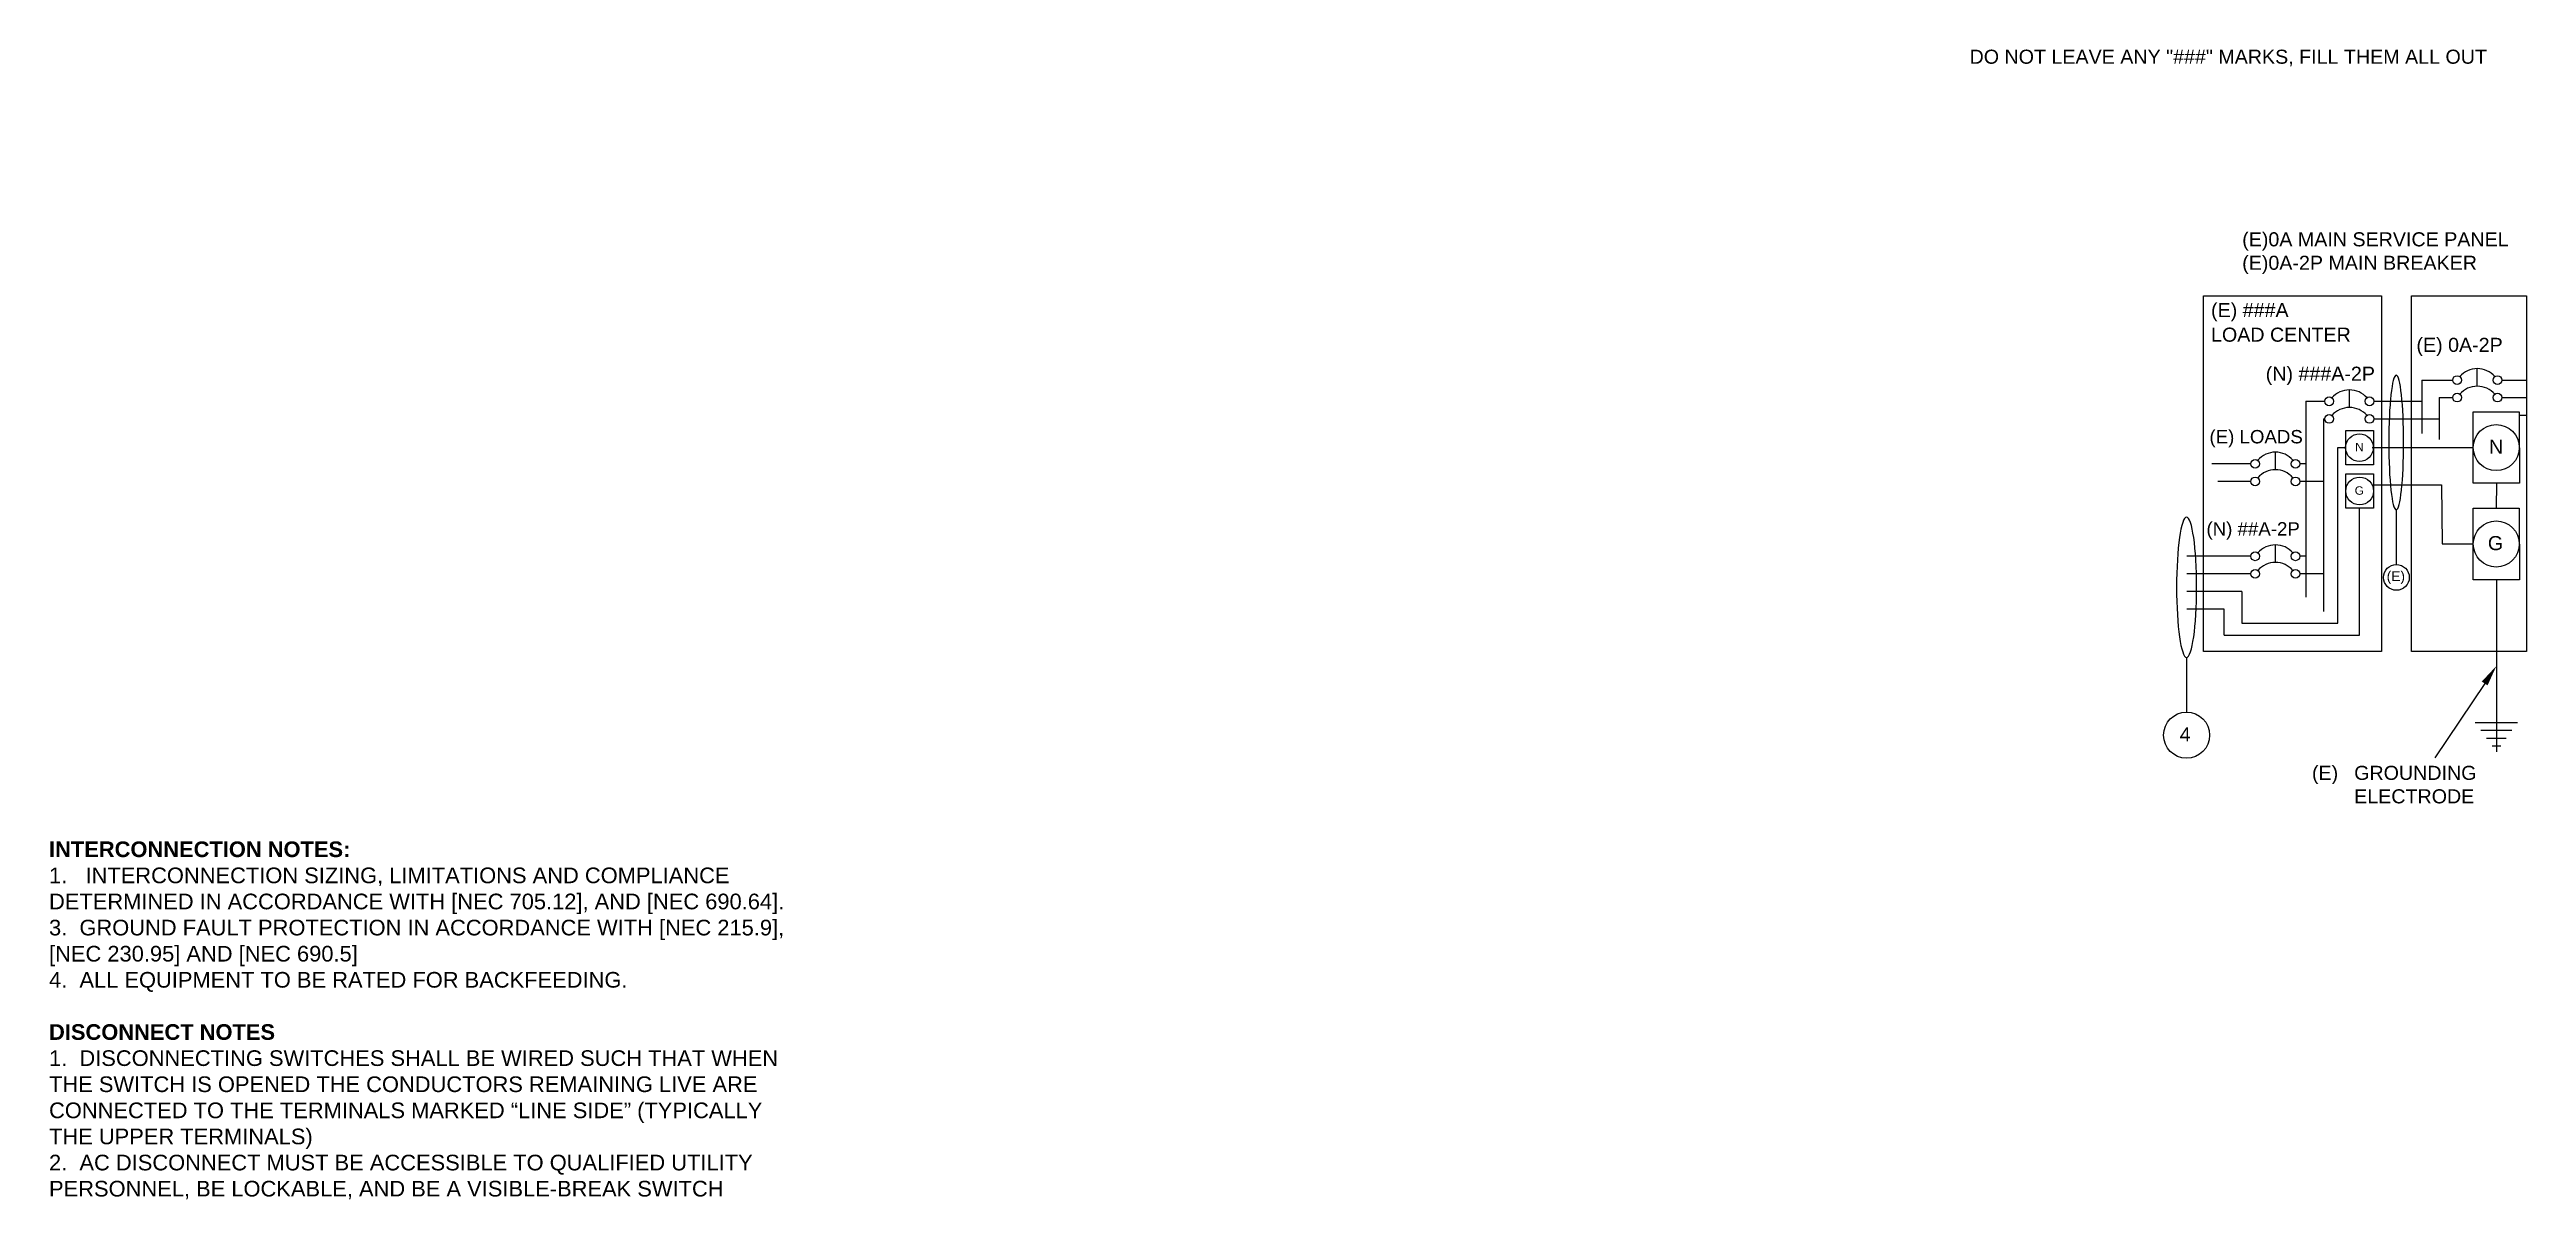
# Model space of a CAD drawing. Header units: inches. Extents: x -91 to 51, y -64 to 120.
# Drawn here: x -91.3 to 49.6, y -64.4 to 1 of the extents above; entities outside this region: 1.
import ezdxf
from ezdxf import colors
from ezdxf.entities.mleader import LeaderData, LeaderLine
from ezdxf.math import Vec2, Vec3

# ---------------------------------------------------------------- set-up
doc = ezdxf.new("R2010")
doc.units = ezdxf.units.IN
doc.header["$MEASUREMENT"] = 0
doc.layers.add('Ground', color=3, linetype='Continuous')
doc.layers.add('Hidden', color=1, linetype='Continuous', lineweight=25, plot=False)
doc.layers.add('wirecallout', color=4, linetype='Continuous', lineweight=25)
doc.styles.add('2 Inch', font='arial.ttf', dxfattribs={"height": 2})
doc.styles.get("Standard").update_dxf_attribs({"font": 'arial.ttf'})

# ---------------------------------------------------------------- blocks, each defined once
blk = doc.blocks.new('*T7')
at = {"color": 0, "linetype": 'ByBlock', "lineweight": -2, "transparency": 16777216}
for p, q in [((0, 0), (16.93, 0)), ((0, 0), (0, -8.06)), ((8.47, 0), (8.47, -8.06)), ((16.93, 0), (16.93, -8.06)), ((0, -2.7), (16.93, -2.7)), ((0, -5.38), (16.93, -5.38)), ((0, -8.06), (16.93, -8.06))]:
    blk.add_line(p, q, dxfattribs=at)
at = {"color": 0, "transparency": 16777216, "char_height": 1.1111, "width": 7.2667, "attachment_point": 7}
for s, insert in [('{\\fCalibri|b0|i0|c0;PV BREAK', (0.6, -2.1)), ('{\\fCalibri|b0|i0|c0;', (9.07, -2.1)), ('{\\fCalibri|b0|i0|c0;MAIN', (0.6, -4.78)), ('{\\fCalibri|b0|i0|c0;0', (9.07, -4.78)), ('{\\fCalibri|b0|i0|c0;BUS', (0.6, -7.46)), ('{\\fCalibri|b0|i0|c0;0', (9.07, -7.46))]:
    blk.add_mtext(s, dxfattribs=dict(at, insert=insert))

msp = doc.modelspace()

# ---------------------------------------------------------------- linework, layer by layer
for p, q in [((43.61, -17.79), (43.61, -20.82)), ((43.61, -17.79), (45.37, -17.79)), ((46.77, -18.13), (46.77, -17.13)), ((48.16, -17.79), (49.57, -17.79)), ((37.03, -19), (38.1, -19)), ((37.03, -19), (37.03, -30.14)), ((39.5, -19.35), (39.5, -18.35)), ((40.89, -19), (43.61, -19)), ((44.61, -18.79), (44.61, -21.17)), ((44.61, -18.79), (45.37, -18.79)), ((48.16, -18.79), (49.57, -18.79)), ((38.03, -20), (38.1, -20)), ((38.03, -20), (38.03, -30.94)), ((40.89, -20), (44.61, -20)), ((35.29, -22.89), (35.29, -21.89)), ((33.89, -22.55), (31.68, -22.55)), ((33.89, -23.55), (32.01, -23.55)), ((37.03, -22.55), (36.68, -22.55)), ((37.03, -23.55), (36.68, -23.55)), ((38.03, -23.55), (37.03, -23.55)), ((47.86, -23.66), (47.85, -25.08)), ((42.16, -25.17), (42.16, -28.28)), ((33.89, -27.81), (30.25, -27.81)), ((35.29, -28.16), (35.29, -27.16)), ((37.03, -27.81), (36.68, -27.81)), ((33.89, -28.81), (30.25, -28.81)), ((38.03, -28.81), (36.68, -28.81)), ((33.38, -29.81), (30.25, -29.81)), ((30.24, -33.56), (30.24, -36.67))]:
    msp.add_line(p, q)
for points in [[(41.32, -33.22), (31.2, -33.22), (31.2, -13.01), (41.32, -13.01)], [(49.57, -33.22), (43.03, -33.22), (43.03, -13.01), (49.57, -13.01)], [(46.54, -19.59), (49.16, -19.59), (49.17, -23.66), (46.54, -23.66)], [(39.29, -20.65), (40.86, -20.65), (40.86, -22.61), (39.29, -22.61)]]:
    msp.add_lwpolyline(points, close=True)
for points in [[(49.16, -19.79), (49.57, -19.79)], [(38.84, -25.08), (38.84, -21.63), (39.29, -21.63)], [(40.8, -21.63), (45.77, -21.63), (46.16, -21.63), (46.54, -21.63)], [(33.38, -29.81), (33.38, -31.61), (38.84, -31.61), (38.84, -25.08)]]:
    msp.add_lwpolyline(points)
for centre, radius in [((45.62, -17.79), 0.248), ((47.92, -17.79), 0.248), ((38.35, -19), 0.248), ((40.64, -19), 0.248), ((45.62, -18.79), 0.248), ((47.92, -18.79), 0.248), ((38.35, -20), 0.248), ((40.07, -21.63), 0.787), ((40.64, -20), 0.248), ((47.85, -21.63), 1.31), ((34.14, -22.55), 0.248), ((36.43, -22.55), 0.248), ((34.14, -23.55), 0.248), ((36.43, -23.55), 0.248), ((40.08, -24.1), 0.787), ((47.85, -27.11), 1.31), ((34.14, -27.81), 0.248), ((36.43, -27.81), 0.248), ((34.14, -28.81), 0.248), ((36.43, -28.81), 0.248), ((42.17, -29.01), 0.734), ((30.24, -37.98), 1.31)]:
    msp.add_circle(centre, radius)
for centre in [(46.77, -18.47), (46.77, -19.47), (39.5, -19.68), (39.5, -20.68), (35.29, -23.22), (35.29, -24.22), (35.29, -28.49), (35.29, -29.49)]:
    msp.add_arc(centre, 1.33, 41.2408, 138.7592)
at = {"layer": 'Ground'}
for p, q in [((47.86, -29.15), (47.86, -38.93)), ((32.38, -30.81), (30.25, -30.81))]:
    msp.add_line(p, q, dxfattribs=at)
for points in [[(39.3, -23.12), (40.87, -23.12), (40.87, -25.08), (39.3, -25.08)], [(46.54, -25.08), (49.16, -25.08), (49.17, -29.15), (46.54, -29.15)]]:
    msp.add_lwpolyline(points, close=True, dxfattribs=at)
for points in [[(40.87, -23.74), (44.73, -23.74), (44.77, -27.11), (46.54, -27.11)], [(32.38, -32.3), (40.08, -32.3), (40.08, -25.08)], [(32.38, -32.3), (32.38, -30.81)]]:
    msp.add_lwpolyline(points, dxfattribs=at)
at = {"layer": 'Ground', "lineweight": -3}
for points in [[(46.65, -37.25), (49.06, -37.25)], [(46.98, -37.7), (48.73, -37.7)], [(47.29, -38.14), (48.42, -38.14)], [(47.61, -38.59), (48.1, -38.59)]]:
    msp.add_lwpolyline(points, dxfattribs=at)
at = {"layer": 'wirecallout', "color": 7, "extrusion": (0, 0, -1)}
for centre, major_axis, ratio in [((42.16, -21.34), (0, 3.83), 0.110611), ((30.24, -29.57), (0, 3.99), 0.14309)]:
    msp.add_ellipse(centre, major_axis=major_axis, ratio=ratio, dxfattribs=at)

# ---------------------------------------------------------------- block references
msp.add_blockref('*T7', (33.79, 119.83))

# ---------------------------------------------------------------- texts
for s, height, p in [('(E) ###A ', 0.8, (31.63, -14.21)), ('LOAD CENTER', 0.8, (31.63, -15.61)), ('(E) 0A-2P', 0.8, (43.31, -16.19)), ('(N) ###A-2P', 0.8, (34.74, -17.83)), ('(E) LOADS', 0.76, (31.54, -21.39)), ('(N) ##A-2P', 0.76, (31.37, -26.63))]:
    msp.add_text(s, height=height).set_placement(p)
for s, width, gutter_width, heights, insert, char_height, attachment_point in [('\\pxql;(E)0A MAIN SERVICE PANEL\\P(E)0A-2P MAIN BREAKER', 20.0282, 1, [0], (53.43, -9.39), 0.8, 3), ('N', 9.384, 0.6, [0], (40.31, -21.36), 0.48, 3), ('N', 15.6401, 1, [0], (48.24, -21.18), 0.8, 3), ('G', 9.384, 0.6, [0], (40.32, -23.83), 0.48, 3), ('G', 15.6401, 1, [0], (48.24, -26.66), 0.8, 3), ('(E)', 10.948, 0.7, [0], (42.66, -28.66), 0.56, 3), ('4', 15.6401, 1, [0], (30.47, -37.53), 0.8, 3), ('\\pxi-3,l5,t5;(E)^IGROUNDING ELECTRODE ', 15.6401, 1, [0], (35.77, -39.72), 0.8, 1), ('{\\fArial|b1|i0|c0|p34;\\H0.58333x;\\P\\PINTERCONNECTION NOTES:\\P\\fArial|b0|i0|c0|p34;1.   INTERCONNECTION SIZING, LIMITATIONS AND COMPLIANCE DETERMINED IN ACCORDANCE WITH [NEC 705.12], AND [NEC 690.64].\\P3.  GROUND FAULT PROTECTION IN ACCORDANCE WITH [NEC 215.9], [NEC 230.95] AND [NEC 690.5]\\P4.  ALL EQUIPMENT TO BE RATED FOR BACKFEEDING.\\P\\P\\fArial|b1|i0|c0|p34;DISCONNECT NOTES\\P\\fArial|b0|i0|c0|p34;1.  DISCONNECTING SWITCHES SHALL BE WIRED SUCH THAT WHEN THE SWITCH IS OPENED THE CONDUCTORS REMAINING LIVE ARE CONNECTED TO THE TERMINALS MARKED “LINE SIDE” (TYPICALLY THE UPPER TERMINALS)\\P2.  AC DISCONNECT MUST BE ACCESSIBLE TO QUALIFIED UTILITY PERSONNEL, BE LOCKABLE, AND BE A VISIBLE-BREAK SWITCH}', 43.2084, 1.3, [47.35], (-91.31, -41.05), 1.52626, 1)]:
    msp.add_mtext_dynamic_manual_height_columns(s, width=width, gutter_width=gutter_width, heights=heights, dxfattribs=dict(insert=insert, char_height=char_height, attachment_point=attachment_point))
at = {"layer": 'Hidden', "insert": (17.9, 0.99), "char_height": 0.8, "attachment_point": 1}
msp.add_mtext_dynamic_manual_height_columns('DO NOT LEAVE ANY "###" MARKS, FILL THEM ALL OUT', width=31.9901, gutter_width=1, heights=[3.06], dxfattribs=at)

# ---------------------------------------------------------------- leaders
ml = msp.add_multileader_mtext('Standard')
ml.set_content('', color=256, style='2 Inch')
ml.set_leader_properties()
ml.build(insert=Vec2(0, 0))
ml.multileader.update_dxf_attribs({"has_dogleg": 0, "dogleg_length": 0, "arrow_head_size": 1.2})
ctx = ml.context
ctx.base_point, ctx.char_height, ctx.arrow_head_size, ctx.landing_gap_size, ctx.plane_origin = Vec3(44.33, -39.27), 1.2, 1.2, 0.009, Vec3(48.19, -34.51)
ctx.text_align_type, ctx.attachment_type = 2, 1
notes = []
notes.append((ctx, [(0, (1, 1, 0), (44.35, -39.27), (-1, 0), 0, [(0, [(47.86, -34.04)], 0, [])])]))
ctx.mtext.insert, ctx.mtext.alignment, ctx.mtext.flow_direction = Vec3(44.34, -38.67), 3, 5
for ctx, leaders in notes:
    for number, flags, end, landing, length, lines in leaders:
        leader = LeaderData()
        leader.index, (leader.has_last_leader_line, leader.has_dogleg_vector, leader.attachment_direction) = number, flags
        leader.last_leader_point, leader.dogleg_vector, leader.dogleg_length = Vec3(end), Vec3(landing), length
        for number, points, colour, breaks in lines:
            line = LeaderLine()
            line.index, line.vertices, line.color, line.breaks = number, Vec3.list(points), colors.encode_raw_color(colour), breaks
            leader.lines.append(line)
        ctx.leaders.append(leader)

doc.saveas('drawing.dxf')
